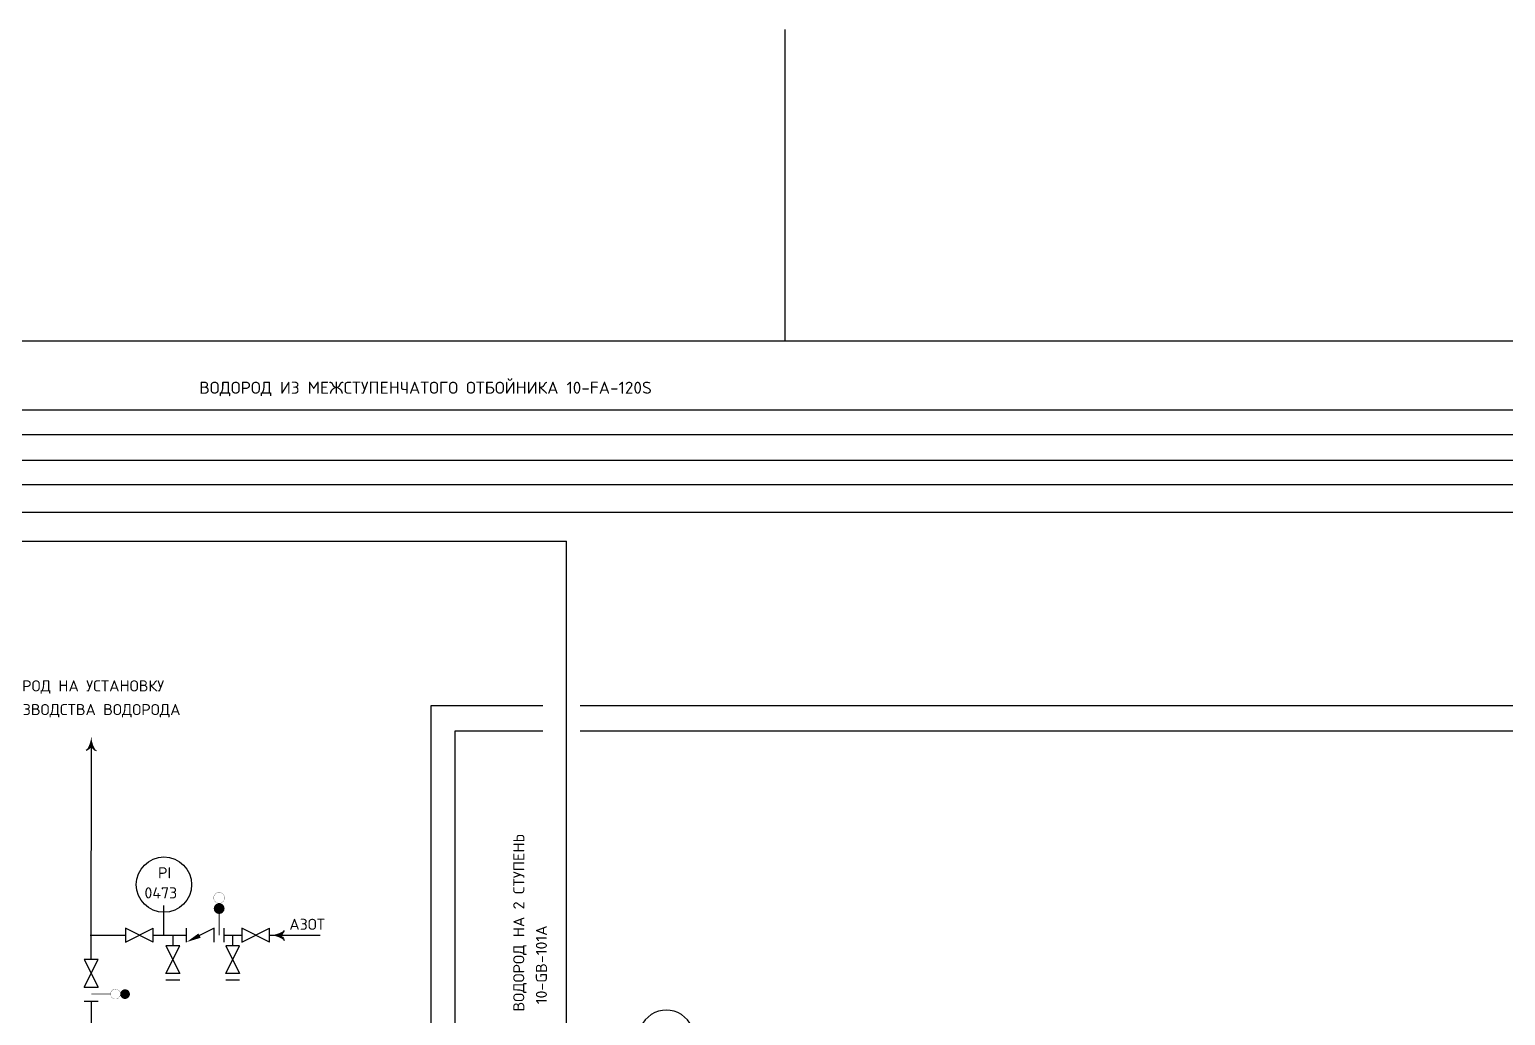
# Model space of a CAD drawing. Extents: x 230 to 652, y 120 to 276.
# Drawn here: x 393.08 to 411.76, y 140.33 to 152.81 of the extents above; entities that cross this region are included whole.
import ezdxf

# ---------------------------------------------------------------- set-up
doc = ezdxf.new("R2010")
doc.units = 0
doc.header["$MEASUREMENT"] = 0
doc.layers.get('0').update_dxf_attribs({"linetype": 'CONTINUOUS'})
for name, color, linetype in [('IN-EQUIPMENT', 7, 'CONTINUOUS'), ('IN-INST-TAP', 7, 'CONTINUOUS'), ('IN-MAJ-PROC', 3, 'CONTINUOUS'), ('IN-MIN-PROC', 7, 'CONTINUOUS'), ('IN-TEXT', 51, 'CONTINUOUS')]:
    doc.layers.add(name, color=color, linetype=linetype)
doc.styles.add('S1', font='SIMPLEX.shx')
doc.styles.add('SIMPLEX', font='SIMPLEX')

msp = doc.modelspace()

# ---------------------------------------------------------------- hatches: boundary and pattern name
msp.add_hatch(color=2).paths.add_polyline_path([(395.55, 141.687, 0.373738), (395.491, 141.755, -0.070186), (395.472, 141.755, 0.373738), (395.413, 141.687, 1)])

# ---------------------------------------------------------------- linework, layer by layer
at = {"color": 4, "linetype": 'Continuous'}
msp.add_line((402.644, 148.873), (402.644, 152.811), dxfattribs=at)
at = {"color": 6, "linetype": 'Continuous'}
msp.add_line((229.992, 148.873), (499.167, 148.873), dxfattribs=at)
at = {"color": 3, "linetype": 'Continuous'}
for p, q in [((391.401, 147.997), (471.115, 147.997)), ((391.622, 147.687), (457.935, 147.686)), ((391.632, 147.363), (442.482, 147.362)), ((391.642, 147.055), (428.77, 147.054)), ((391.652, 146.703), (413.069, 146.703)), ((391.672, 146.336), (399.878, 146.336)), ((399.878, 137.885), (399.878, 146.336))]:
    msp.add_line(p, q, dxfattribs=at)
at = {"color": 5, "linetype": 'Continuous'}
for p, q in [((398.159, 144.253), (398.159, 140.042)), ((399.576, 144.253), (398.159, 144.253)), ((412.83, 144.253), (400.048, 144.253)), ((398.464, 143.934), (398.464, 140.042)), ((399.576, 143.934), (398.464, 143.934)), ((412.83, 143.934), (400.048, 143.934)), ((393.863, 141.042), (393.864, 143.797)), ((396.119, 141.263), (396.119, 141.438)), ((393.85, 141.35), (394.295, 141.35)), ((394.645, 141.35), (395.069, 141.35)), ((395.544, 141.35), (395.769, 141.35)), ((396.119, 141.35), (396.758, 141.35)), ((393.863, 140.517), (393.863, 140.069))]:
    msp.add_line(p, q, dxfattribs=at)
at = {"color": 2}
for p, q in [((394.645, 141.263), (394.295, 141.438)), ((394.295, 141.438), (394.295, 141.263)), ((394.295, 141.263), (394.645, 141.438)), ((394.645, 141.263), (394.645, 141.438)), ((395.069, 141.263), (395.069, 141.438)), ((395.419, 141.438), (395.234, 141.345)), ((395.419, 141.263), (395.419, 141.438)), ((395.419, 141.263), (395.419, 141.438)), ((395.544, 141.263), (395.544, 141.438)), ((395.769, 141.438), (395.769, 141.263)), ((395.769, 141.263), (396.119, 141.438)), ((396.119, 141.263), (395.769, 141.438)), ((393.95, 141.042), (393.775, 141.042)), ((393.775, 140.692), (393.95, 141.042)), ((393.775, 141.042), (393.95, 140.692))]:
    msp.add_line(p, q, dxfattribs=at)
at = {"color": 5, "linetype": 'Continuous'}
for points in [[(393.862, 143.75, -0.206864), (393.799, 143.688)], [(393.862, 143.75, 0.206864), (393.924, 143.687)], [(396.244, 141.349, 0.206864), (396.307, 141.41)], [(396.244, 141.349, -0.206864), (396.305, 141.285)]]:
    msp.add_lwpolyline(points, format="xyb", dxfattribs=at)
at = {"color": 2}
for points, const_width in [([(395.413, 141.823, 1), (395.55, 141.823, 1)], 0.0027), ([(394.169, 140.667, 1), (394.169, 140.542, 1)], 0.00245), ([(394.291, 140.635, 1), (394.291, 140.574, 1)], 0.0612)]:
    msp.add_lwpolyline(points, format="xyb", close=True, dxfattribs=dict(at, const_width=const_width))
for points, const_width in [([(395.481, 141.62), (395.481, 141.35)], 0.0108), ([(394.108, 140.605), (393.863, 140.605)], 0.0098)]:
    msp.add_lwpolyline(points, dxfattribs=dict(at, const_width=const_width))
for points in [[(394.808, 141.217), (394.983, 140.867), (394.808, 140.867), (394.983, 141.217)], [(395.565, 141.217), (395.74, 140.867), (395.565, 140.867), (395.74, 141.217)]]:
    msp.add_lwpolyline(points, close=True, dxfattribs=at)
msp.add_circle((394.783, 141.99), 0.35)
msp.add_arc((401.14, 140.052), 0.35, 351.1529, 188.8471)
at = {"color": 5, "linetype": 'Continuous'}
for points in [[(393.86, 143.835), (393.854, 143.734), (393.851, 143.796), (393.843, 143.719)], [(393.864, 143.875), (393.862, 143.75), (393.86, 143.835), (393.854, 143.734)], [(393.864, 143.875), (393.862, 143.75), (393.867, 143.835), (393.87, 143.734)], [(393.867, 143.835), (393.87, 143.734), (393.874, 143.796), (393.881, 143.719)], [(393.821, 143.722), (393.815, 143.696), (393.799, 143.688)], [(393.838, 143.758), (393.83, 143.706), (393.821, 143.722), (393.815, 143.696)], [(393.851, 143.796), (393.843, 143.719), (393.838, 143.758), (393.83, 143.706)], [(393.874, 143.796), (393.881, 143.719), (393.886, 143.757), (393.893, 143.706)], [(393.886, 143.757), (393.893, 143.706), (393.903, 143.721), (393.908, 143.695)], [(393.903, 143.721), (393.908, 143.695), (393.924, 143.687)], [(396.236, 141.373), (396.288, 141.38), (396.273, 141.39), (396.299, 141.394)], [(396.273, 141.39), (396.299, 141.394), (396.307, 141.41)], [(396.119, 141.35), (396.244, 141.349), (396.159, 141.353), (396.26, 141.357)], [(396.119, 141.35), (396.244, 141.349), (396.159, 141.346), (396.26, 141.34)], [(396.159, 141.353), (396.26, 141.357), (396.198, 141.361), (396.275, 141.367)], [(396.159, 141.346), (396.26, 141.34), (396.198, 141.338), (396.274, 141.33)], [(396.198, 141.361), (396.275, 141.367), (396.236, 141.373), (396.288, 141.38)], [(396.198, 141.338), (396.274, 141.33), (396.236, 141.325), (396.287, 141.317)], [(396.236, 141.325), (396.287, 141.317), (396.272, 141.307), (396.297, 141.302)], [(396.272, 141.307), (396.297, 141.302), (396.305, 141.285)]]:
    msp.add_solid(points, dxfattribs=at)
at = {"color": 2}
msp.add_solid([(395.249, 141.318), (395.069, 141.263), (395.219, 141.372)], dxfattribs=at)
at = {"layer": 'IN-EQUIPMENT', "color": 2}
for p, q in [((393.775, 140.692), (393.95, 140.692)), ((394.983, 140.779), (394.808, 140.779)), ((395.74, 140.779), (395.565, 140.779)), ((393.775, 140.517), (393.95, 140.517))]:
    msp.add_line(p, q, dxfattribs=at)
at = {"layer": 'IN-INST-TAP', "color": 7}
msp.add_line((394.783, 141.35), (394.783, 141.725), dxfattribs=at)
at = {"layer": 'IN-MAJ-PROC', "color": 3}
msp.add_line((393.864, 140.865), (393.864, 140.87), dxfattribs=at)
at = {"layer": 'IN-MIN-PROC', "color": 2}
for p, q in [((394.895, 141.35), (394.895, 141.217)), ((395.652, 141.35), (395.652, 141.217))]:
    msp.add_line(p, q, dxfattribs=at)

# ---------------------------------------------------------------- texts
at = {"color": 7, "style": 'S1'}
for s, p in [('PI', (394.708, 142.07)), ('0473', (394.536, 141.816))]:
    msp.add_text(s, height=0.14, dxfattribs=at).set_placement(p)
at = {"layer": 'IN-TEXT', "color": 1}
for s, height, style, p in [('ВОДОРОД ИЗ МЕЖСТУПЕНЧАТОГО ОТБОЙНИКА 10-FA-120S', 0.152, 'S1', (395.23, 148.202)), ('ВОДОРОД НА УСТАНОВКУ', 0.14, 'SIMPLEX', (392.506, 144.435)), ('ПРОИЗВОДСТВА ВОДОРОДА', 0.14, 'SIMPLEX', (392.506, 144.135)), ('АЗОТ', 0.14, 'SIMPLEX', (396.369, 141.418))]:
    msp.add_text(s, height=height, dxfattribs=dict(at, style=style)).set_placement(p)
at = {"layer": 'IN-TEXT', "color": 1, "style": 'SIMPLEX'}
for s, p in [('ВОДОРОД НА 2 СТУПЕНЬ ', (399.343, 140.384)), (' 10-GB-101A', (399.629, 140.384))]:
    msp.add_text(s, height=0.14, rotation=90, dxfattribs=at).set_placement(p)

doc.saveas('drawing.dxf')
